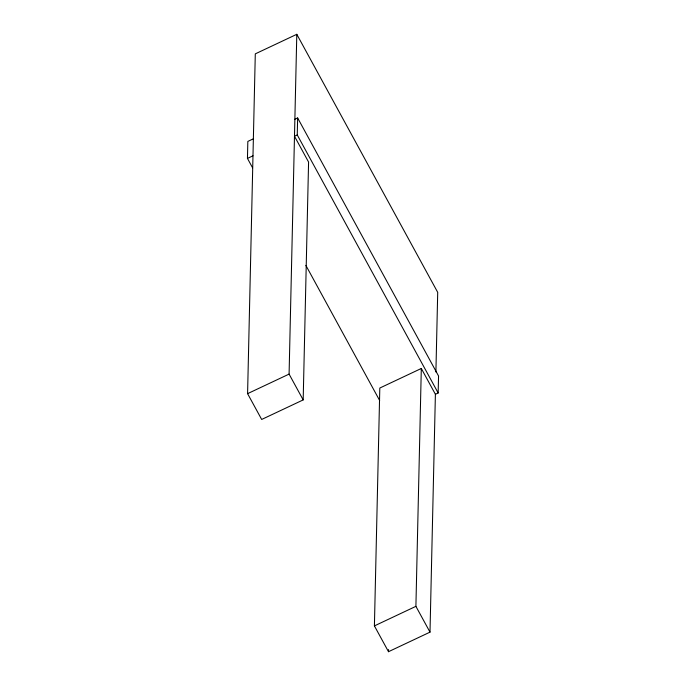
<?xml version="1.0" encoding="UTF-8"?>
<svg xmlns="http://www.w3.org/2000/svg" width="686" height="686" viewBox="0 0 686 686"><rect width="100%" height="100%" fill="white"/><g stroke="black" fill="none" stroke-linecap="round" stroke-linejoin="round"><path stroke-width="1.03" d="M252.577 167.787L247.449 158.406L247.835 141.41L253.374 138.804M294.869 119.253L297.638 117.949L297.252 134.936L294.483 136.24L308.58 162.042L303.178 399.904L261.675 419.463L247.586 393.653L255.295 53.86L296.798 34.3L437.711 292.347L435.902 371.984M303.178 399.904L289.089 374.102L296.798 34.3M374.41 625.898L379.804 388.036L421.307 368.476L435.396 394.287L430.002 632.14L388.499 651.7L374.41 625.898L415.905 606.338L421.307 368.476M388.499 651.7L388.542 649.556M435.396 394.287L438.165 392.984L438.551 375.988L297.638 117.949M247.449 158.406L252.988 155.799M247.586 393.653L289.089 374.102M297.252 134.936L438.165 392.984M305.862 265.371L379.65 400.495M415.905 606.338L430.002 632.14"/></g></svg>
